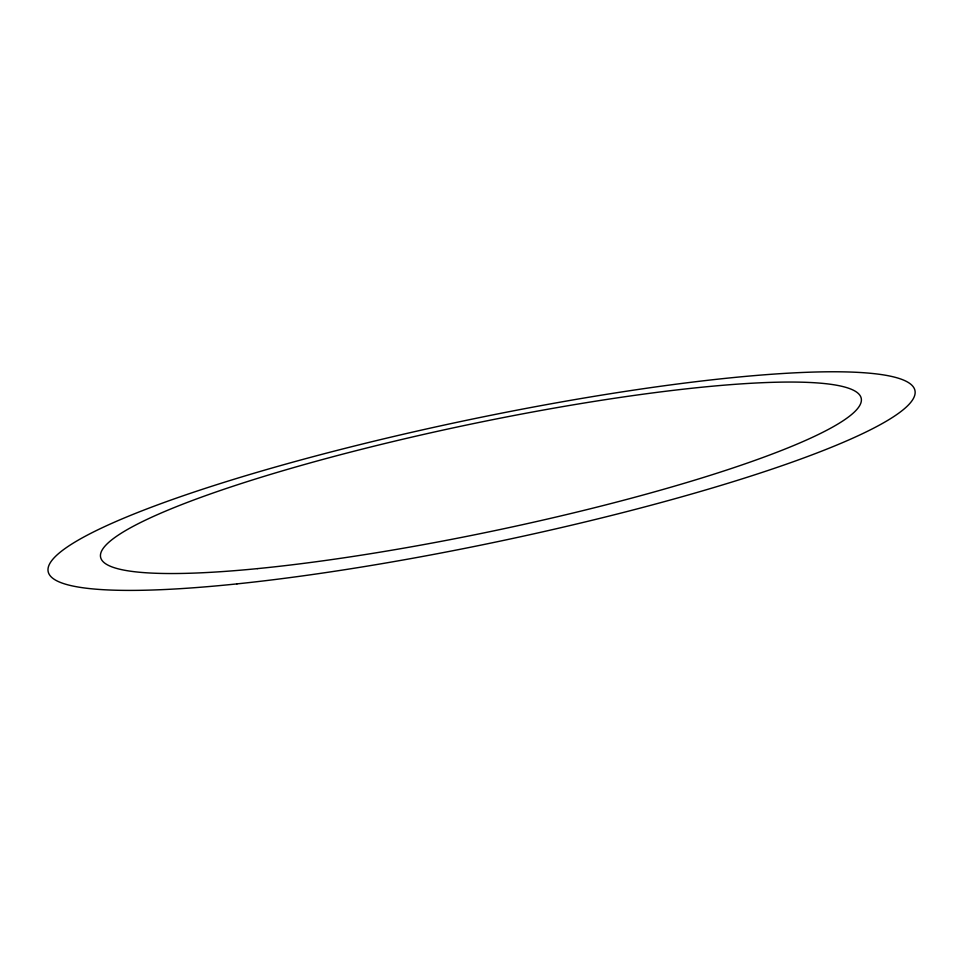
<?xml version="1.0" encoding="UTF-8"?>
<svg xmlns="http://www.w3.org/2000/svg" width="962" height="962" viewBox="0 0 962 962"><rect width="100%" height="100%" fill="white"/><g stroke="black" fill="none" stroke-linecap="round" stroke-linejoin="round"><path stroke-width="1.44" d="M236.965 583.886A442.736 62.578 -11.8 0 0 913.9 397.486A442.736 62.578 -11.8 0 0 293.867 461.88A442.736 62.578 -11.8 0 0 236.965 583.886M257.311 568.638A388.552 54.581 -11.8 0 0 859.319 406.18A388.552 54.581 -11.8 0 0 326.046 458.573A388.552 54.581 -11.8 0 0 257.311 568.638"/></g></svg>
